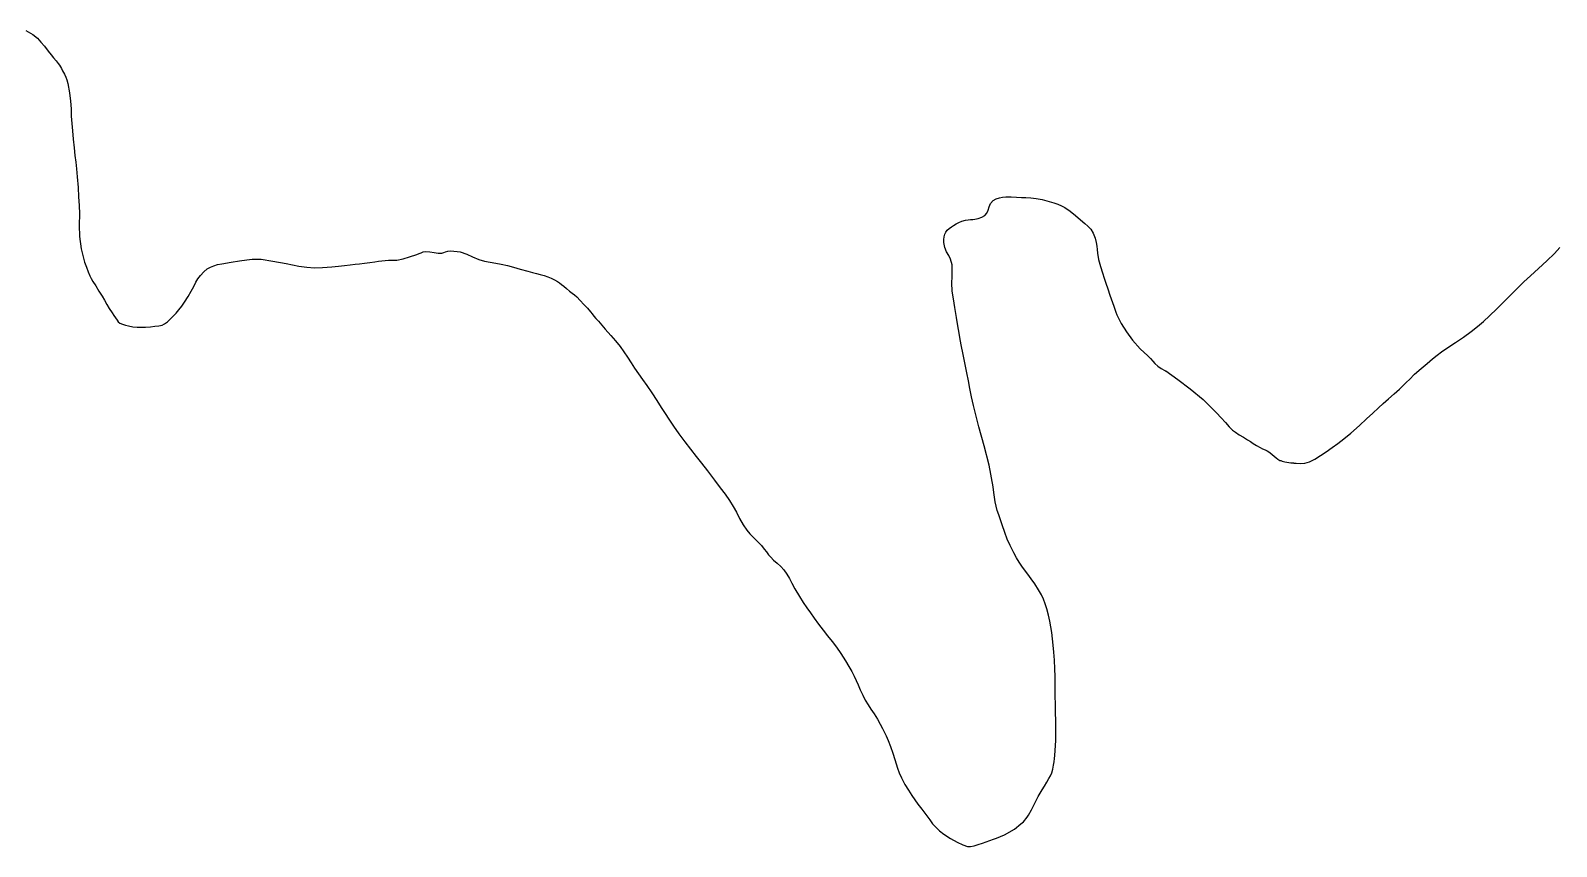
# Model space of a CAD drawing. Header units: inches. Extents: x 11258954 to 11313122, y 3645444 to 3695200.
# Drawn here: x 11278861 to 11280407, y 3694148 to 3694974 of the extents above; entities that cross this region are included whole.
import ezdxf

# ---------------------------------------------------------------- set-up
doc = ezdxf.new("R2010")
doc.units = ezdxf.units.IN
doc.header["$MEASUREMENT"] = 0
for name, color, linetype in [('CorporateLimit', 22, 'Continuous'), ('VotingPrecinct', 233, 'Continuous'), ('Ward', 133, 'Continuous')]:
    doc.layers.add(name, color=color, linetype=linetype)

msp = doc.modelspace()

# ---------------------------------------------------------------- linework, layer by layer
at = {"layer": 'CorporateLimit'}
msp.add_polyline3d([(11278856.2815, 3694974.1875, 0), (11278863.469, 3694970.125, 0), (11278868.094, 3694966.375, 0), (11278871.7815, 3694962.5, 0), (11278875.219, 3694958.25, 0), (11278879.0625, 3694953.3125, 0), (11278881.9375, 3694949.75, 0), (11278884.594, 3694946.5625, 0), (11278887.0315, 3694943.625, 0), (11278889.2815, 3694940.75, 0), (11278890.375, 3694939.1875, 0), (11278891.469, 3694937.5625, 0), (11278892.5625, 3694935.6875, 0), (11278893.6875, 3694933.5, 0), (11278895.4375, 3694930.0625, 0), (11278896.875, 3694927.125, 0), (11278898.0625, 3694924.1875, 0), (11278899.094, 3694920.5, 0), (11278900.8125, 3694911.125, 0), (11278901.719, 3694902.75, 0), (11278902.1875, 3694895, 0), (11278902.5, 3694887.5, 0), (11278902.9375, 3694880.125, 0), (11278903.5625, 3694872.5, 0), (11278904.344, 3694864.3125, 0), (11278905.2815, 3694855.5, 0), (11278906.1875, 3694847.8125, 0), (11278907, 3694841.0625, 0), (11278907.7815, 3694834.125, 0), (11278908.5, 3694826.0625, 0), (11278909.2815, 3694815.375, 0), (11278909.875, 3694805.8125, 0), (11278910.3125, 3694797.0625, 0), (11278910.6875, 3694788.6875, 0), (11278910.4065, 3694777.3125, 0), (11278910.75, 3694765.625, 0), (11278912.375, 3694753.25, 0), (11278915.9065, 3694739.8125, 0), (11278917.719, 3694734.75, 0), (11278919.594, 3694729.9375, 0), (11278921.2815, 3694726, 0), (11278922.5, 3694723.25, 0), (11278924.3125, 3694720.0625, 0), (11278927.1565, 3694715.625, 0), (11278930.5, 3694710.5, 0), (11278933.6875, 3694705.4375, 0), (11278936.219, 3694701.125, 0), (11278938.469, 3694697, 0), (11278940.875, 3694692.875, 0), (11278943.719, 3694688.4375, 0), (11278945.5625, 3694685.8125, 0), (11278947.375, 3694683.3125, 0), (11278948.9375, 3694681.125, 0), (11278950.094, 3694679.4375, 0), (11278951.6565, 3694678.0625, 0), (11278954.1875, 3694676.9375, 0), (11278957.2815, 3694675.9375, 0), (11278960.5, 3694675.1875, 0), (11278964.9375, 3694674.375, 0), (11278969.0315, 3694673.875, 0), (11278973.125, 3694673.8125, 0), (11278977.719, 3694674, 0), (11278982.5625, 3694674.375, 0), (11278987.1565, 3694674.8125, 0), (11278991.219, 3694675.3125, 0), (11278994.5315, 3694676, 0), (11278997.0315, 3694677.1875, 0), (11278999.8125, 3694679.3125, 0), (11279002.625, 3694681.875, 0), (11279005.344, 3694684.625, 0), (11279008.594, 3694688.0625, 0), (11279011.469, 3694691.375, 0), (11279014.25, 3694695, 0), (11279017.125, 3694699.25, 0), (11279020.75, 3694704.9375, 0), (11279023.969, 3694710.3125, 0), (11279026.6875, 3694715.1875, 0), (11279028.75, 3694719.4375, 0), (11279030.5625, 3694722.6875, 0), (11279033.2815, 3694726.3125, 0), (11279036.594, 3694729.8125, 0), (11279040.1565, 3694732.8125, 0), (11279043.375, 3694734.75, 0), (11279046.7815, 3694736.125, 0), (11279050.5625, 3694737.1875, 0), (11279054.9375, 3694738.0625, 0), (11279064.219, 3694739.6875, 0), (11279072.8125, 3694741.0625, 0), (11279080.1875, 3694742.125, 0), (11279085.7815, 3694742.875, 0), (11279094.75, 3694742.625, 0), (11279106.719, 3694740.75, 0), (11279119.9375, 3694738.1875, 0), (11279132.7815, 3694735.8125, 0), (11279140.875, 3694734.6875, 0), (11279148.625, 3694734.125, 0), (11279156.844, 3694734.1875, 0), (11279166.1875, 3694734.8125, 0), (11279173.094, 3694735.5, 0), (11279179.3125, 3694736.3125, 0), (11279184.875, 3694737, 0), (11279189.8125, 3694737.625, 0), (11279194.25, 3694738.125, 0), (11279199.344, 3694738.6875, 0), (11279204.719, 3694739.3125, 0), (11279210.0315, 3694740.0625, 0), (11279213.469, 3694740.625, 0), (11279216.8125, 3694741.0625, 0), (11279220.219, 3694741.4375, 0), (11279223.8125, 3694741.625, 0), (11279224.1875, 3694741.625, 0), (11279224.5315, 3694741.625, 0), (11279224.875, 3694741.625, 0), (11279225.219, 3694741.625, 0), (11279232.1565, 3694741.6875, 0), (11279238.469, 3694743.125, 0), (11279245.1565, 3694745, 0), (11279252.4375, 3694747.4375, 0), (11279254.8125, 3694748.375, 0), (11279256.9375, 3694749.25, 0), (11279259, 3694750, 0), (11279261.25, 3694750.4375, 0), (11279265.6565, 3694750.3125, 0), (11279270.0625, 3694749.5625, 0), (11279274.1875, 3694748.8125, 0), (11279277.844, 3694748.875, 0), (11279279.625, 3694749.4375, 0), (11279281.5, 3694750.1875, 0), (11279283.8125, 3694750.8125, 0), (11279286.844, 3694751.0625, 0), (11279296.2815, 3694750.0625, 0), (11279303.1565, 3694747.875, 0), (11279308.969, 3694745.125, 0), (11279315.25, 3694742.4375, 0), (11279320.875, 3694740.8125, 0), (11279326.594, 3694739.625, 0), (11279332.344, 3694738.625, 0), (11279337.875, 3694737.625, 0), (11279344.1875, 3694736.1875, 0), (11279350.4375, 3694734.5, 0), (11279357.125, 3694732.5625, 0), (11279364.6875, 3694730.4375, 0), (11279369.4065, 3694729.25, 0), (11279373.5625, 3694728.25, 0), (11279377.5, 3694727.25, 0), (11279381.5, 3694726.0625, 0), (11279385.0315, 3694724.8125, 0), (11279388.5625, 3694723.4375, 0), (11279391.9065, 3694721.9375, 0), (11279394.9065, 3694720.25, 0), (11279396.969, 3694718.875, 0), (11279399, 3694717.25, 0), (11279401.219, 3694715.375, 0), (11279403.9065, 3694713.0625, 0), (11279407.0625, 3694710.5, 0), (11279409.6875, 3694708.4375, 0), (11279412.0315, 3694706.5625, 0), (11279414.3125, 3694704.625, 0), (11279418, 3694701, 0), (11279421.6565, 3694697, 0), (11279425.1565, 3694693, 0), (11279428.3125, 3694689.25, 0), (11279430.0315, 3694687.25, 0), (11279431.7815, 3694685.1875, 0), (11279433.8125, 3694682.8125, 0), (11279436.3125, 3694679.8125, 0), (11279443.219, 3694671.75, 0), (11279448.8125, 3694665.5625, 0), (11279453.6565, 3694660.0625, 0), (11279458.3125, 3694654.1875, 0), (11279462.0315, 3694648.9375, 0), (11279465.719, 3694643.375, 0), (11279469.375, 3694637.75, 0), (11279472.9375, 3694632.375, 0), (11279476.9065, 3694626.6875, 0), (11279480.9375, 3694621.0625, 0), (11279485.3125, 3694614.875, 0), (11279490.344, 3694607.5625, 0), (11279495.5625, 3694599.625, 0), (11279500, 3694592.6875, 0), (11279503.9065, 3694586.5, 0), (11279507.5315, 3694580.75, 0), (11279512.3125, 3694573.6875, 0), (11279517.875, 3694565.875, 0), (11279523.75, 3694557.9375, 0), (11279529.5625, 3694550.375, 0), (11279535.2815, 3694543.125, 0), (11279540.875, 3694536.0625, 0), (11279546.875, 3694528.3125, 0), (11279553.7815, 3694519.125, 0), (11279559.625, 3694511.375, 0), (11279564.6875, 3694504.6875, 0), (11279569.125, 3694498.5625, 0), (11279572.969, 3694492.3125, 0), (11279576.0625, 3694486.5, 0), (11279579.3125, 3694480.1875, 0), (11279582.8125, 3694473.9375, 0), (11279586.594, 3694468.3125, 0), (11279589.7815, 3694464.625, 0), (11279593.25, 3694461.125, 0), (11279597.094, 3694457.3125, 0), (11279601.375, 3694452.75, 0), (11279604.219, 3694449.3125, 0), (11279606.594, 3694446.3125, 0), (11279608.719, 3694443.5625, 0), (11279610.7815, 3694441.125, 0), (11279613.8125, 3694438.125, 0), (11279617.344, 3694434.875, 0), (11279620.9375, 3694431.5625, 0), (11279624.1875, 3694428.125, 0), (11279627.219, 3694424, 0), (11279629.719, 3694419.625, 0), (11279632.25, 3694414.6875, 0), (11279635.4065, 3694408.875, 0), (11279639.844, 3694401.375, 0), (11279643.844, 3694395.0625, 0), (11279647.5315, 3694389.625, 0), (11279651, 3694384.6875, 0), (11279654.8125, 3694379.375, 0), (11279659.1875, 3694373.375, 0), (11279663.8125, 3694367.25, 0), (11279668.4065, 3694361.3125, 0), (11279673, 3694355.5625, 0), (11279677.4375, 3694349.875, 0), (11279681.9065, 3694343.6875, 0), (11279686.625, 3694336.25, 0), (11279690.0315, 3694330.4375, 0), (11279692.969, 3694325.1875, 0), (11279695.469, 3694320.5, 0), (11279697.4375, 3694316.25, 0), (11279699.3125, 3694311.875, 0), (11279701.5315, 3694306.75, 0), (11279704, 3694301.375, 0), (11279706.625, 3694296.25, 0), (11279709.4375, 3694291.5625, 0), (11279712.375, 3694287.1875, 0), (11279715.469, 3694282.5625, 0), (11279718.844, 3694277.0625, 0), (11279721.594, 3694272.125, 0), (11279723.9375, 3694267.625, 0), (11279725.969, 3694263.625, 0), (11279727.625, 3694260.25, 0), (11279729.8125, 3694255.375, 0), (11279732.219, 3694249.3125, 0), (11279734.5625, 3694242.75, 0), (11279736.6565, 3694236.25, 0), (11279738, 3694231.6875, 0), (11279739.344, 3694227.3125, 0), (11279741, 3694222.8125, 0), (11279743.25, 3694217.8125, 0), (11279746.7815, 3694211.0625, 0), (11279750.2815, 3694205.125, 0), (11279753.594, 3694199.875, 0), (11279756.6565, 3694195.4375, 0), (11279759.875, 3694191, 0), (11279763.719, 3694185.875, 0), (11279767.844, 3694180.4375, 0), (11279771.844, 3694175.1875, 0), (11279774.844, 3694171.25, 0), (11279777.969, 3694167.625, 0), (11279781.625, 3694164.125, 0), (11279786.25, 3694160.625, 0), (11279793.0625, 3694156.25, 0), (11279799.5, 3694152.5, 0), (11279805.3125, 3694149.6875, 0), (11279810.2815, 3694148.1875, 0), (11279813.219, 3694148.1875, 0), (11279816.875, 3694148.9375, 0), (11279820.969, 3694150.125, 0), (11279825.2815, 3694151.5625, 0), (11279836.625, 3694155.4375, 0), (11279839.625, 3694156.625, 0), (11279847.594, 3694159.875, 0), (11279857.719, 3694165.625, 0), (11279864.2495, 3694171.132, 0), (11279866.6875, 3694173.1875, 0), (11279868.094, 3694174.6875, 0), (11279869.344, 3694176.1875, 0), (11279870.594, 3694177.8125, 0), (11279871.9065, 3694179.8125, 0), (11279874.969, 3694185.125, 0), (11279877.4065, 3694190, 0), (11279879.5625, 3694194.5625, 0), (11279879.6565, 3694194.75, 0), (11279881.719, 3694198.8125, 0), (11279883.6565, 3694202.125, 0), (11279885.7815, 3694205.5, 0), (11279888.094, 3694209.1875, 0), (11279890.5, 3694213.4375, 0), (11279892.4065, 3694216.875, 0), (11279894.0315, 3694219.75, 0), (11279895.375, 3694222.75, 0), (11279896.5, 3694226.4375, 0), (11279897.375, 3694230.375, 0), (11279898, 3694233.875, 0), (11279898.4065, 3694237.25, 0), (11279898.719, 3694240.4375, 0), (11279899.5, 3694255.5, 0), (11279899.5625, 3694271.375, 0), (11279899.25, 3694287.875, 0), (11279898.9065, 3694304.875, 0), (11279898.844, 3694312.875, 0), (11279898.7815, 3694320.3125, 0), (11279898.594, 3694328.0625, 0), (11279898.125, 3694336.875, 0), (11279897.5625, 3694344.75, 0), (11279896.9375, 3694351.8125, 0), (11279896.2815, 3694358.3125, 0), (11279895.5, 3694364.6875, 0), (11279894.6875, 3694370.4375, 0), (11279893.625, 3694376.3125, 0), (11279892.1875, 3694382.4375, 0), (11279890.3125, 3694388.875, 0), (11279888.6565, 3694393.875, 0), (11279887, 3694398.375, 0), (11279884.9375, 3694402.8125, 0), (11279882.094, 3694407.875, 0), (11279878.219, 3694414, 0), (11279874.625, 3694419.1875, 0), (11279871.219, 3694423.875, 0), (11279867.9065, 3694428.3125, 0), (11279865.1875, 3694432, 0), (11279862.4375, 3694436, 0), (11279859.6875, 3694440.4375, 0), (11279856.9065, 3694445.5, 0), (11279853.3125, 3694452.9375, 0), (11279850.469, 3694459.4375, 0), (11279847.969, 3694466, 0), (11279845.2815, 3694473.75, 0), (11279843.4375, 3694479, 0), (11279841.75, 3694483.75, 0), (11279840.2815, 3694488.1875, 0), (11279839.094, 3694492.5625, 0), (11279838.219, 3694497, 0), (11279837.5, 3694501.6875, 0), (11279836.844, 3694506.6875, 0), (11279836.094, 3694512.125, 0), (11279831.969, 3694534.1875, 0), (11279827.0625, 3694553.625, 0), (11279821.75, 3694572.875, 0), (11279816.2815, 3694594.5625, 0), (11279814.3125, 3694603.5, 0), (11279812.594, 3694611.75, 0), (11279811.0315, 3694619.6875, 0), (11279809.469, 3694627.625, 0), (11279808.125, 3694634.3125, 0), (11279806.75, 3694641.0625, 0), (11279805.375, 3694647.8125, 0), (11279804.0625, 3694654.4375, 0), (11279802.75, 3694661.25, 0), (11279801.5315, 3694667.9375, 0), (11279800.344, 3694675.25, 0), (11279799.0625, 3694683.8125, 0), (11279797.4065, 3694693.875, 0), (11279795.844, 3694702.5, 0), (11279794.6875, 3694710.4375, 0), (11279794.2815, 3694718.625, 0), (11279794.5315, 3694724.6875, 0), (11279794.75, 3694730.9375, 0), (11279794.4375, 3694737.0625, 0), (11279793.0625, 3694742.625, 0), (11279791.125, 3694746.4375, 0), (11279788.875, 3694750.3125, 0), (11279787.0625, 3694754.5625, 0), (11279786.25, 3694759.625, 0), (11279786.25, 3694762.6875, 0), (11279786.469, 3694765.4375, 0), (11279787.0315, 3694767.875, 0), (11279788.0625, 3694770.0625, 0), (11279789.6565, 3694772, 0), (11279791.6875, 3694773.8125, 0), (11279793.875, 3694775.4375, 0), (11279796.0625, 3694776.875, 0), (11279798.625, 3694778.5, 0), (11279801.3125, 3694779.9375, 0), (11279804.375, 3694781.125, 0), (11279808.0625, 3694782.0625, 0), (11279810.844, 3694782.5, 0), (11279813.219, 3694782.75, 0), (11279815.4375, 3694782.9375, 0), (11279817.6875, 3694783.25, 0), (11279821.094, 3694784, 0), (11279824.5, 3694785.25, 0), (11279827.5315, 3694787, 0), (11279829.6875, 3694789.25, 0), (11279830.969, 3694792.3125, 0), (11279831.969, 3694795.8125, 0), (11279833.4375, 3694799.1875, 0), (11279836.094, 3694802.0625, 0), (11279839.3125, 3694803.875, 0), (11279842.469, 3694804.9375, 0), (11279845.625, 3694805.5, 0), (11279848.9065, 3694805.6875, 0), (11279854.25, 3694805.6875, 0), (11279859.6875, 3694805.4375, 0), (11279864.844, 3694805.1875, 0), (11279869.3125, 3694805.0625, 0), (11279874.1875, 3694804.875, 0), (11279879.6565, 3694804.3125, 0), (11279885.7815, 3694803.1875, 0), (11279892.719, 3694801.25, 0), (11279897.5625, 3694799.6875, 0), (11279901.6565, 3694798.3125, 0), (11279905.2815, 3694796.875, 0), (11279908.719, 3694795.0625, 0), (11279914.0315, 3694791.375, 0), (11279919.344, 3694786.9375, 0), (11279924.469, 3694782.5, 0), (11279929.125, 3694778.6875, 0), (11279932.094, 3694776.1875, 0), (11279934.9065, 3694773, 0), (11279937.4065, 3694769, 0), (11279939.344, 3694764.0625, 0), (11279940.4065, 3694759.75, 0), (11279940.969, 3694755.9375, 0), (11279941.3125, 3694752.4375, 0), (11279941.719, 3694748.875, 0), (11279942.969, 3694742.25, 0), (11279944.7815, 3694735.3125, 0), (11279946.75, 3694728.875, 0), (11279948.5315, 3694723.4375, 0), (11279950.219, 3694718.4375, 0), (11279952.1875, 3694712.6875, 0), (11279954.4375, 3694706.1875, 0), (11279956.9375, 3694699, 0), (11279958.219, 3694695.3125, 0), (11279959.344, 3694692.0625, 0), (11279960.375, 3694689.0625, 0), (11279961.344, 3694686.25, 0), (11279965.875, 3694677.75, 0), (11279971, 3694669.25, 0), (11279977.219, 3694660.625, 0), (11279985.1565, 3694651.8125, 0), (11279988.9065, 3694648.3125, 0), (11279992.4375, 3694645.125, 0), (11279995.469, 3694642.25, 0), (11279997.75, 3694639.625, 0), (11279999.875, 3694637.125, 0), (11280002.8125, 3694634.4375, 0), (11280006.3125, 3694631.9375, 0), (11280009.969, 3694630, 0), (11280010.219, 3694629.875, 0), (11280010.469, 3694629.8125, 0), (11280010.719, 3694629.6875, 0), (11280010.969, 3694629.625, 0), (11280023.2815, 3694621, 0), (11280035.8125, 3694611.5625, 0), (11280048.7815, 3694600.5625, 0), (11280062.375, 3694587.1875, 0), (11280067.094, 3694582.0625, 0), (11280071.3125, 3694577.3125, 0), (11280075.125, 3694573.125, 0), (11280078.594, 3694569.75, 0), (11280081.625, 3694567.4375, 0), (11280085.4375, 3694564.9375, 0), (11280089.594, 3694562.375, 0), (11280093.594, 3694559.9375, 0), (11280096.625, 3694558, 0), (11280099.5625, 3694556.125, 0), (11280102.719, 3694554.25, 0), (11280106.4065, 3694552.1875, 0), (11280109.0315, 3694550.875, 0), (11280111.4375, 3694549.6875, 0), (11280113.5625, 3694548.6875, 0), (11280115.219, 3694547.75, 0), (11280116.7815, 3694546.5625, 0), (11280118.625, 3694545, 0), (11280120.625, 3694543.25, 0), (11280122.594, 3694541.5625, 0), (11280124.5315, 3694540.125, 0), (11280126.5315, 3694539.0625, 0), (11280127.4375, 3694538.75, 0), (11280128.844, 3694538.1875, 0), (11280131.625, 3694537.5625, 0), (11280137.6565, 3694536.6875, 0), (11280140.344, 3694536.4065, 0), (11280140.549, 3694536.385, 0), (11280143.0315, 3694536.125, 0), (11280147.719, 3694535.9375, 0), (11280151.625, 3694536.125, 0), (11280156.4065, 3694537.5, 0), (11280161.9375, 3694540.3125, 0), (11280167.6875, 3694544, 0), (11280173.219, 3694547.75, 0), (11280179.5, 3694552.0625, 0), (11280185.344, 3694556.1875, 0), (11280191.4375, 3694560.75, 0), (11280198.4375, 3694566.5625, 0), (11280207, 3694574.1875, 0), (11280214.3125, 3694580.9375, 0), (11280220.6875, 3694587, 0), (11280226.469, 3694592.375, 0), (11280231.1875, 3694596.5, 0), (11280236.625, 3694601.25, 0), (11280242.2815, 3694606.25, 0), (11280247.6565, 3694611.1875, 0), (11280252.75, 3694616.125, 0), (11280254.7135, 3694618.0885, 0), (11280257.625, 3694621, 0), (11280263, 3694626.1875, 0), (11280269.469, 3694632, 0), (11280275.594, 3694637.1875, 0), (11280281.0625, 3694641.75, 0), (11280285.9375, 3694645.5625, 0), (11280290.2815, 3694648.8125, 0), (11280296.6875, 3694653.25, 0), (11280304.3125, 3694658.375, 0), (11280312.4065, 3694663.9375, 0), (11280320.094, 3694669.4375, 0), (11280326.594, 3694674.5, 0), (11280332.6565, 3694679.6875, 0), (11280338.9375, 3694685.5, 0), (11280346.094, 3694692.4375, 0), (11280354.25, 3694700.5, 0), (11280361.4375, 3694707.75, 0), (11280367.844, 3694714.1875, 0), (11280373.5315, 3694719.625, 0), (11280380.375, 3694725.8125, 0), (11280388.4065, 3694733.125, 0), (11280396.75, 3694740.9375, 0), (11280404.5315, 3694748.625, 0), (11280409.969, 3694754.4375, 0)], dxfattribs=at)
at = {"layer": 'VotingPrecinct'}
msp.add_polyline3d([(11278856.2815, 3694974.1875, 0), (11278863.469, 3694970.125, 0), (11278868.094, 3694966.375, 0), (11278871.7815, 3694962.5, 0), (11278875.219, 3694958.25, 0), (11278879.0625, 3694953.3125, 0), (11278881.9375, 3694949.75, 0), (11278884.594, 3694946.5625, 0), (11278887.0315, 3694943.625, 0), (11278889.2815, 3694940.75, 0), (11278890.375, 3694939.1875, 0), (11278891.469, 3694937.5625, 0), (11278892.5625, 3694935.6875, 0), (11278893.6875, 3694933.5, 0), (11278895.4375, 3694930.0625, 0), (11278896.875, 3694927.125, 0), (11278898.0625, 3694924.1875, 0), (11278899.094, 3694920.5, 0), (11278900.8125, 3694911.125, 0), (11278901.719, 3694902.75, 0), (11278902.1875, 3694895, 0), (11278902.5, 3694887.5, 0), (11278902.9375, 3694880.125, 0), (11278903.5625, 3694872.5, 0), (11278904.344, 3694864.3125, 0), (11278905.2815, 3694855.5, 0), (11278906.1875, 3694847.8125, 0), (11278907, 3694841.0625, 0), (11278907.7815, 3694834.125, 0), (11278908.5, 3694826.0625, 0), (11278909.2815, 3694815.375, 0), (11278909.875, 3694805.8125, 0), (11278910.3125, 3694797.0625, 0), (11278910.6875, 3694788.6875, 0), (11278910.4065, 3694777.3125, 0), (11278910.75, 3694765.625, 0), (11278912.375, 3694753.25, 0), (11278915.9065, 3694739.8125, 0), (11278917.719, 3694734.75, 0), (11278919.594, 3694729.9375, 0), (11278921.2815, 3694726, 0), (11278922.5, 3694723.25, 0), (11278924.3125, 3694720.0625, 0), (11278927.1565, 3694715.625, 0), (11278930.5, 3694710.5, 0), (11278933.6875, 3694705.4375, 0), (11278936.219, 3694701.125, 0), (11278938.469, 3694697, 0), (11278940.875, 3694692.875, 0), (11278943.719, 3694688.4375, 0), (11278945.5625, 3694685.8125, 0), (11278947.375, 3694683.3125, 0), (11278948.9375, 3694681.125, 0), (11278950.094, 3694679.4375, 0), (11278951.6565, 3694678.0625, 0), (11278954.1875, 3694676.9375, 0), (11278957.2815, 3694675.9375, 0), (11278960.5, 3694675.1875, 0), (11278964.9375, 3694674.375, 0), (11278969.0315, 3694673.875, 0), (11278973.125, 3694673.8125, 0), (11278977.719, 3694674, 0), (11278982.5625, 3694674.375, 0), (11278987.1565, 3694674.8125, 0), (11278991.219, 3694675.3125, 0), (11278994.5315, 3694676, 0), (11278997.0315, 3694677.1875, 0), (11278999.8125, 3694679.3125, 0), (11279002.625, 3694681.875, 0), (11279005.344, 3694684.625, 0), (11279008.594, 3694688.0625, 0), (11279011.469, 3694691.375, 0), (11279014.25, 3694695, 0), (11279017.125, 3694699.25, 0), (11279020.75, 3694704.9375, 0), (11279023.969, 3694710.3125, 0), (11279026.6875, 3694715.1875, 0), (11279028.75, 3694719.4375, 0), (11279030.5625, 3694722.6875, 0), (11279033.2815, 3694726.3125, 0), (11279036.594, 3694729.8125, 0), (11279040.1565, 3694732.8125, 0), (11279043.375, 3694734.75, 0), (11279046.7815, 3694736.125, 0), (11279050.5625, 3694737.1875, 0), (11279054.9375, 3694738.0625, 0), (11279064.219, 3694739.6875, 0), (11279072.8125, 3694741.0625, 0), (11279080.1875, 3694742.125, 0), (11279085.7815, 3694742.875, 0), (11279094.75, 3694742.625, 0), (11279106.719, 3694740.75, 0), (11279119.9375, 3694738.1875, 0), (11279132.7815, 3694735.8125, 0), (11279140.875, 3694734.6875, 0), (11279148.625, 3694734.125, 0), (11279156.844, 3694734.1875, 0), (11279166.1875, 3694734.8125, 0), (11279173.094, 3694735.5, 0), (11279179.3125, 3694736.3125, 0), (11279184.875, 3694737, 0), (11279189.8125, 3694737.625, 0), (11279194.25, 3694738.125, 0), (11279199.344, 3694738.6875, 0), (11279204.719, 3694739.3125, 0), (11279210.0315, 3694740.0625, 0), (11279213.469, 3694740.625, 0), (11279216.8125, 3694741.0625, 0), (11279220.219, 3694741.4375, 0), (11279223.8125, 3694741.625, 0), (11279224.1875, 3694741.625, 0), (11279224.5315, 3694741.625, 0), (11279224.875, 3694741.625, 0), (11279225.219, 3694741.625, 0), (11279232.1565, 3694741.6875, 0), (11279238.469, 3694743.125, 0), (11279245.1565, 3694745, 0), (11279252.4375, 3694747.4375, 0), (11279254.8125, 3694748.375, 0), (11279256.9375, 3694749.25, 0), (11279259, 3694750, 0), (11279261.25, 3694750.4375, 0), (11279265.6565, 3694750.3125, 0), (11279270.0625, 3694749.5625, 0), (11279274.1875, 3694748.8125, 0), (11279277.844, 3694748.875, 0), (11279279.625, 3694749.4375, 0), (11279281.5, 3694750.1875, 0), (11279283.8125, 3694750.8125, 0), (11279286.844, 3694751.0625, 0), (11279296.2815, 3694750.0625, 0), (11279303.1565, 3694747.875, 0), (11279308.969, 3694745.125, 0), (11279315.25, 3694742.4375, 0), (11279320.875, 3694740.8125, 0), (11279326.594, 3694739.625, 0), (11279332.344, 3694738.625, 0), (11279337.875, 3694737.625, 0), (11279344.1875, 3694736.1875, 0), (11279350.4375, 3694734.5, 0), (11279357.125, 3694732.5625, 0), (11279364.6875, 3694730.4375, 0), (11279369.4065, 3694729.25, 0), (11279373.5625, 3694728.25, 0), (11279377.5, 3694727.25, 0), (11279381.5, 3694726.0625, 0), (11279385.0315, 3694724.8125, 0), (11279388.5625, 3694723.4375, 0), (11279391.9065, 3694721.9375, 0), (11279394.9065, 3694720.25, 0), (11279396.969, 3694718.875, 0), (11279399, 3694717.25, 0), (11279401.219, 3694715.375, 0), (11279403.9065, 3694713.0625, 0), (11279407.0625, 3694710.5, 0), (11279409.6875, 3694708.4375, 0), (11279412.0315, 3694706.5625, 0), (11279414.3125, 3694704.625, 0), (11279418, 3694701, 0), (11279421.6565, 3694697, 0), (11279425.1565, 3694693, 0), (11279428.3125, 3694689.25, 0), (11279430.0315, 3694687.25, 0), (11279431.7815, 3694685.1875, 0), (11279433.8125, 3694682.8125, 0), (11279436.3125, 3694679.8125, 0), (11279443.219, 3694671.75, 0), (11279448.8125, 3694665.5625, 0), (11279453.6565, 3694660.0625, 0), (11279458.3125, 3694654.1875, 0), (11279462.0315, 3694648.9375, 0), (11279465.719, 3694643.375, 0), (11279469.375, 3694637.75, 0), (11279472.9375, 3694632.375, 0), (11279476.9065, 3694626.6875, 0), (11279480.9375, 3694621.0625, 0), (11279485.3125, 3694614.875, 0), (11279490.344, 3694607.5625, 0), (11279495.5625, 3694599.625, 0), (11279500, 3694592.6875, 0), (11279503.9065, 3694586.5, 0), (11279507.5315, 3694580.75, 0), (11279512.3125, 3694573.6875, 0), (11279517.875, 3694565.875, 0), (11279523.75, 3694557.9375, 0), (11279529.5625, 3694550.375, 0), (11279535.2815, 3694543.125, 0), (11279540.875, 3694536.0625, 0), (11279546.875, 3694528.3125, 0), (11279553.7815, 3694519.125, 0), (11279559.625, 3694511.375, 0), (11279564.6875, 3694504.6875, 0), (11279569.125, 3694498.5625, 0), (11279572.969, 3694492.3125, 0), (11279576.0625, 3694486.5, 0), (11279579.3125, 3694480.1875, 0), (11279582.8125, 3694473.9375, 0), (11279586.594, 3694468.3125, 0), (11279589.7815, 3694464.625, 0), (11279593.25, 3694461.125, 0), (11279597.094, 3694457.3125, 0), (11279601.375, 3694452.75, 0), (11279604.219, 3694449.3125, 0), (11279606.594, 3694446.3125, 0), (11279608.719, 3694443.5625, 0), (11279610.7815, 3694441.125, 0), (11279613.8125, 3694438.125, 0), (11279617.344, 3694434.875, 0), (11279620.9375, 3694431.5625, 0), (11279624.1875, 3694428.125, 0), (11279627.219, 3694424, 0), (11279629.719, 3694419.625, 0), (11279632.25, 3694414.6875, 0), (11279635.4065, 3694408.875, 0), (11279639.844, 3694401.375, 0), (11279643.844, 3694395.0625, 0), (11279647.5315, 3694389.625, 0), (11279651, 3694384.6875, 0), (11279654.8125, 3694379.375, 0), (11279659.1875, 3694373.375, 0), (11279663.8125, 3694367.25, 0), (11279668.4065, 3694361.3125, 0), (11279673, 3694355.5625, 0), (11279677.4375, 3694349.875, 0), (11279681.9065, 3694343.6875, 0), (11279686.625, 3694336.25, 0), (11279690.0315, 3694330.4375, 0), (11279692.969, 3694325.1875, 0), (11279695.469, 3694320.5, 0), (11279697.4375, 3694316.25, 0), (11279699.3125, 3694311.875, 0), (11279701.5315, 3694306.75, 0), (11279704, 3694301.375, 0), (11279706.625, 3694296.25, 0), (11279709.4375, 3694291.5625, 0), (11279712.375, 3694287.1875, 0), (11279715.469, 3694282.5625, 0), (11279718.844, 3694277.0625, 0), (11279721.594, 3694272.125, 0), (11279723.9375, 3694267.625, 0), (11279725.969, 3694263.625, 0), (11279727.625, 3694260.25, 0), (11279729.8125, 3694255.375, 0), (11279732.219, 3694249.3125, 0), (11279734.5625, 3694242.75, 0), (11279736.6565, 3694236.25, 0), (11279738, 3694231.6875, 0), (11279739.344, 3694227.3125, 0), (11279741, 3694222.8125, 0), (11279743.25, 3694217.8125, 0), (11279746.7815, 3694211.0625, 0), (11279750.2815, 3694205.125, 0), (11279753.594, 3694199.875, 0), (11279756.6565, 3694195.4375, 0), (11279759.875, 3694191, 0), (11279763.719, 3694185.875, 0), (11279767.844, 3694180.4375, 0), (11279771.844, 3694175.1875, 0), (11279774.844, 3694171.25, 0), (11279777.969, 3694167.625, 0), (11279781.625, 3694164.125, 0), (11279786.25, 3694160.625, 0), (11279793.0625, 3694156.25, 0), (11279799.5, 3694152.5, 0), (11279805.3125, 3694149.6875, 0), (11279810.2815, 3694148.1875, 0), (11279813.219, 3694148.1875, 0), (11279816.875, 3694148.9375, 0), (11279820.969, 3694150.125, 0), (11279825.2815, 3694151.5625, 0), (11279836.625, 3694155.4375, 0), (11279839.625, 3694156.625, 0), (11279847.594, 3694159.875, 0), (11279857.719, 3694165.625, 0), (11279864.2495, 3694171.132, 0), (11279866.6875, 3694173.1875, 0), (11279868.094, 3694174.6875, 0), (11279869.344, 3694176.1875, 0), (11279870.594, 3694177.8125, 0), (11279871.9065, 3694179.8125, 0), (11279874.969, 3694185.125, 0), (11279877.4065, 3694190, 0), (11279879.5625, 3694194.5625, 0), (11279879.6565, 3694194.75, 0), (11279881.719, 3694198.8125, 0), (11279883.6565, 3694202.125, 0), (11279885.7815, 3694205.5, 0), (11279888.094, 3694209.1875, 0), (11279890.5, 3694213.4375, 0), (11279892.4065, 3694216.875, 0), (11279894.0315, 3694219.75, 0), (11279895.375, 3694222.75, 0), (11279896.5, 3694226.4375, 0), (11279897.375, 3694230.375, 0), (11279898, 3694233.875, 0), (11279898.4065, 3694237.25, 0), (11279898.719, 3694240.4375, 0), (11279899.5, 3694255.5, 0), (11279899.5625, 3694271.375, 0), (11279899.25, 3694287.875, 0), (11279898.9065, 3694304.875, 0), (11279898.844, 3694312.875, 0), (11279898.7815, 3694320.3125, 0), (11279898.594, 3694328.0625, 0), (11279898.125, 3694336.875, 0), (11279897.5625, 3694344.75, 0), (11279896.9375, 3694351.8125, 0), (11279896.2815, 3694358.3125, 0), (11279895.5, 3694364.6875, 0), (11279894.6875, 3694370.4375, 0), (11279893.625, 3694376.3125, 0), (11279892.1875, 3694382.4375, 0), (11279890.3125, 3694388.875, 0), (11279888.6565, 3694393.875, 0), (11279887, 3694398.375, 0), (11279884.9375, 3694402.8125, 0), (11279882.094, 3694407.875, 0), (11279878.219, 3694414, 0), (11279874.625, 3694419.1875, 0), (11279871.219, 3694423.875, 0), (11279867.9065, 3694428.3125, 0), (11279865.1875, 3694432, 0), (11279862.4375, 3694436, 0), (11279859.6875, 3694440.4375, 0), (11279856.9065, 3694445.5, 0), (11279853.3125, 3694452.9375, 0), (11279850.469, 3694459.4375, 0), (11279847.969, 3694466, 0), (11279845.2815, 3694473.75, 0), (11279843.4375, 3694479, 0), (11279841.75, 3694483.75, 0), (11279840.2815, 3694488.1875, 0), (11279839.094, 3694492.5625, 0), (11279838.219, 3694497, 0), (11279837.5, 3694501.6875, 0), (11279836.844, 3694506.6875, 0), (11279836.094, 3694512.125, 0), (11279831.969, 3694534.1875, 0), (11279827.0625, 3694553.625, 0), (11279821.75, 3694572.875, 0), (11279816.2815, 3694594.5625, 0), (11279814.3125, 3694603.5, 0), (11279812.594, 3694611.75, 0), (11279811.0315, 3694619.6875, 0), (11279809.469, 3694627.625, 0), (11279808.125, 3694634.3125, 0), (11279806.75, 3694641.0625, 0), (11279805.375, 3694647.8125, 0), (11279804.0625, 3694654.4375, 0), (11279802.75, 3694661.25, 0), (11279801.5315, 3694667.9375, 0), (11279800.344, 3694675.25, 0), (11279799.0625, 3694683.8125, 0), (11279797.4065, 3694693.875, 0), (11279795.844, 3694702.5, 0), (11279794.6875, 3694710.4375, 0), (11279794.2815, 3694718.625, 0), (11279794.5315, 3694724.6875, 0), (11279794.75, 3694730.9375, 0), (11279794.4375, 3694737.0625, 0), (11279793.0625, 3694742.625, 0), (11279791.125, 3694746.4375, 0), (11279788.875, 3694750.3125, 0), (11279787.0625, 3694754.5625, 0), (11279786.25, 3694759.625, 0), (11279786.25, 3694762.6875, 0), (11279786.469, 3694765.4375, 0), (11279787.0315, 3694767.875, 0), (11279788.0625, 3694770.0625, 0), (11279789.6565, 3694772, 0), (11279791.6875, 3694773.8125, 0), (11279793.875, 3694775.4375, 0), (11279796.0625, 3694776.875, 0), (11279798.625, 3694778.5, 0), (11279801.3125, 3694779.9375, 0), (11279804.375, 3694781.125, 0), (11279808.0625, 3694782.0625, 0), (11279810.844, 3694782.5, 0), (11279813.219, 3694782.75, 0), (11279815.4375, 3694782.9375, 0), (11279817.6875, 3694783.25, 0), (11279821.094, 3694784, 0), (11279824.5, 3694785.25, 0), (11279827.5315, 3694787, 0), (11279829.6875, 3694789.25, 0), (11279830.969, 3694792.3125, 0), (11279831.969, 3694795.8125, 0), (11279833.4375, 3694799.1875, 0), (11279836.094, 3694802.0625, 0), (11279839.3125, 3694803.875, 0), (11279842.469, 3694804.9375, 0), (11279845.625, 3694805.5, 0), (11279848.9065, 3694805.6875, 0), (11279854.25, 3694805.6875, 0), (11279859.6875, 3694805.4375, 0), (11279864.844, 3694805.1875, 0), (11279869.3125, 3694805.0625, 0), (11279874.1875, 3694804.875, 0), (11279879.6565, 3694804.3125, 0), (11279885.7815, 3694803.1875, 0), (11279892.719, 3694801.25, 0), (11279897.5625, 3694799.6875, 0), (11279901.6565, 3694798.3125, 0), (11279905.2815, 3694796.875, 0), (11279908.719, 3694795.0625, 0), (11279914.0315, 3694791.375, 0), (11279919.344, 3694786.9375, 0), (11279924.469, 3694782.5, 0), (11279929.125, 3694778.6875, 0), (11279932.094, 3694776.1875, 0), (11279934.9065, 3694773, 0), (11279937.4065, 3694769, 0), (11279939.344, 3694764.0625, 0), (11279940.4065, 3694759.75, 0), (11279940.969, 3694755.9375, 0), (11279941.3125, 3694752.4375, 0), (11279941.719, 3694748.875, 0), (11279942.969, 3694742.25, 0), (11279944.7815, 3694735.3125, 0), (11279946.75, 3694728.875, 0), (11279948.5315, 3694723.4375, 0), (11279950.219, 3694718.4375, 0), (11279952.1875, 3694712.6875, 0), (11279954.4375, 3694706.1875, 0), (11279956.9375, 3694699, 0), (11279958.219, 3694695.3125, 0), (11279959.344, 3694692.0625, 0), (11279960.375, 3694689.0625, 0), (11279961.344, 3694686.25, 0), (11279965.875, 3694677.75, 0), (11279971, 3694669.25, 0), (11279977.219, 3694660.625, 0), (11279985.1565, 3694651.8125, 0), (11279988.9065, 3694648.3125, 0), (11279992.4375, 3694645.125, 0), (11279995.469, 3694642.25, 0), (11279997.75, 3694639.625, 0), (11279999.875, 3694637.125, 0), (11280002.8125, 3694634.4375, 0), (11280006.3125, 3694631.9375, 0), (11280009.969, 3694630, 0), (11280010.219, 3694629.875, 0), (11280010.469, 3694629.8125, 0), (11280010.719, 3694629.6875, 0), (11280010.969, 3694629.625, 0), (11280023.2815, 3694621, 0), (11280035.8125, 3694611.5625, 0), (11280048.7815, 3694600.5625, 0), (11280062.375, 3694587.1875, 0), (11280067.094, 3694582.0625, 0), (11280071.3125, 3694577.3125, 0), (11280075.125, 3694573.125, 0), (11280078.594, 3694569.75, 0), (11280081.625, 3694567.4375, 0), (11280085.4375, 3694564.9375, 0), (11280089.594, 3694562.375, 0), (11280093.594, 3694559.9375, 0), (11280096.625, 3694558, 0), (11280099.5625, 3694556.125, 0), (11280102.719, 3694554.25, 0), (11280106.4065, 3694552.1875, 0), (11280109.0315, 3694550.875, 0), (11280111.4375, 3694549.6875, 0), (11280113.5625, 3694548.6875, 0), (11280115.219, 3694547.75, 0), (11280116.7815, 3694546.5625, 0), (11280118.625, 3694545, 0), (11280120.625, 3694543.25, 0), (11280122.594, 3694541.5625, 0), (11280124.5315, 3694540.125, 0), (11280126.5315, 3694539.0625, 0), (11280127.4375, 3694538.75, 0), (11280128.844, 3694538.1875, 0), (11280131.625, 3694537.5625, 0), (11280137.6565, 3694536.6875, 0), (11280140.344, 3694536.4065, 0), (11280140.549, 3694536.385, 0), (11280143.0315, 3694536.125, 0), (11280147.719, 3694535.9375, 0), (11280151.625, 3694536.125, 0), (11280156.4065, 3694537.5, 0), (11280161.9375, 3694540.3125, 0), (11280167.6875, 3694544, 0), (11280173.219, 3694547.75, 0), (11280179.5, 3694552.0625, 0), (11280185.344, 3694556.1875, 0), (11280191.4375, 3694560.75, 0), (11280198.4375, 3694566.5625, 0), (11280207, 3694574.1875, 0), (11280214.3125, 3694580.9375, 0), (11280220.6875, 3694587, 0), (11280226.469, 3694592.375, 0), (11280231.1875, 3694596.5, 0), (11280236.625, 3694601.25, 0), (11280242.2815, 3694606.25, 0), (11280247.6565, 3694611.1875, 0), (11280252.75, 3694616.125, 0), (11280254.7135, 3694618.0885, 0), (11280257.625, 3694621, 0), (11280263, 3694626.1875, 0), (11280269.469, 3694632, 0), (11280275.594, 3694637.1875, 0), (11280281.0625, 3694641.75, 0), (11280285.9375, 3694645.5625, 0), (11280290.2815, 3694648.8125, 0), (11280296.6875, 3694653.25, 0), (11280304.3125, 3694658.375, 0), (11280312.4065, 3694663.9375, 0), (11280320.094, 3694669.4375, 0), (11280326.594, 3694674.5, 0), (11280332.6565, 3694679.6875, 0), (11280338.9375, 3694685.5, 0), (11280346.094, 3694692.4375, 0), (11280354.25, 3694700.5, 0), (11280361.4375, 3694707.75, 0), (11280367.844, 3694714.1875, 0), (11280373.5315, 3694719.625, 0), (11280380.375, 3694725.8125, 0), (11280388.4065, 3694733.125, 0), (11280396.75, 3694740.9375, 0), (11280404.5315, 3694748.625, 0), (11280409.969, 3694754.4375, 0)], dxfattribs=at)
at = {"layer": 'Ward'}
msp.add_polyline3d([(11278856.2815, 3694974.1875, 0), (11278863.469, 3694970.125, 0), (11278868.094, 3694966.375, 0), (11278871.7815, 3694962.5, 0), (11278875.219, 3694958.25, 0), (11278879.0625, 3694953.3125, 0), (11278881.9375, 3694949.75, 0), (11278884.594, 3694946.5625, 0), (11278887.0315, 3694943.625, 0), (11278889.2815, 3694940.75, 0), (11278890.375, 3694939.1875, 0), (11278891.469, 3694937.5625, 0), (11278892.5625, 3694935.6875, 0), (11278893.6875, 3694933.5, 0), (11278895.4375, 3694930.0625, 0), (11278896.875, 3694927.125, 0), (11278898.0625, 3694924.1875, 0), (11278899.094, 3694920.5, 0), (11278900.8125, 3694911.125, 0), (11278901.719, 3694902.75, 0), (11278902.1875, 3694895, 0), (11278902.5, 3694887.5, 0), (11278902.9375, 3694880.125, 0), (11278903.5625, 3694872.5, 0), (11278904.344, 3694864.3125, 0), (11278905.2815, 3694855.5, 0), (11278906.1875, 3694847.8125, 0), (11278907, 3694841.0625, 0), (11278907.7815, 3694834.125, 0), (11278908.5, 3694826.0625, 0), (11278909.2815, 3694815.375, 0), (11278909.875, 3694805.8125, 0), (11278910.3125, 3694797.0625, 0), (11278910.6875, 3694788.6875, 0), (11278910.4065, 3694777.3125, 0), (11278910.75, 3694765.625, 0), (11278912.375, 3694753.25, 0), (11278915.9065, 3694739.8125, 0), (11278917.719, 3694734.75, 0), (11278919.594, 3694729.9375, 0), (11278921.2815, 3694726, 0), (11278922.5, 3694723.25, 0), (11278924.3125, 3694720.0625, 0), (11278927.1565, 3694715.625, 0), (11278930.5, 3694710.5, 0), (11278933.6875, 3694705.4375, 0), (11278936.219, 3694701.125, 0), (11278938.469, 3694697, 0), (11278940.875, 3694692.875, 0), (11278943.719, 3694688.4375, 0), (11278945.5625, 3694685.8125, 0), (11278947.375, 3694683.3125, 0), (11278948.9375, 3694681.125, 0), (11278950.094, 3694679.4375, 0), (11278951.6565, 3694678.0625, 0), (11278954.1875, 3694676.9375, 0), (11278957.2815, 3694675.9375, 0), (11278960.5, 3694675.1875, 0), (11278964.9375, 3694674.375, 0), (11278969.0315, 3694673.875, 0), (11278973.125, 3694673.8125, 0), (11278977.719, 3694674, 0), (11278982.5625, 3694674.375, 0), (11278987.1565, 3694674.8125, 0), (11278991.219, 3694675.3125, 0), (11278994.5315, 3694676, 0), (11278997.0315, 3694677.1875, 0), (11278999.8125, 3694679.3125, 0), (11279002.625, 3694681.875, 0), (11279005.344, 3694684.625, 0), (11279008.594, 3694688.0625, 0), (11279011.469, 3694691.375, 0), (11279014.25, 3694695, 0), (11279017.125, 3694699.25, 0), (11279020.75, 3694704.9375, 0), (11279023.969, 3694710.3125, 0), (11279026.6875, 3694715.1875, 0), (11279028.75, 3694719.4375, 0), (11279030.5625, 3694722.6875, 0), (11279033.2815, 3694726.3125, 0), (11279036.594, 3694729.8125, 0), (11279040.1565, 3694732.8125, 0), (11279043.375, 3694734.75, 0), (11279046.7815, 3694736.125, 0), (11279050.5625, 3694737.1875, 0), (11279054.9375, 3694738.0625, 0), (11279064.219, 3694739.6875, 0), (11279072.8125, 3694741.0625, 0), (11279080.1875, 3694742.125, 0), (11279085.7815, 3694742.875, 0), (11279094.75, 3694742.625, 0), (11279106.719, 3694740.75, 0), (11279119.9375, 3694738.1875, 0), (11279132.7815, 3694735.8125, 0), (11279140.875, 3694734.6875, 0), (11279148.625, 3694734.125, 0), (11279156.844, 3694734.1875, 0), (11279166.1875, 3694734.8125, 0), (11279173.094, 3694735.5, 0), (11279179.3125, 3694736.3125, 0), (11279184.875, 3694737, 0), (11279189.8125, 3694737.625, 0), (11279194.25, 3694738.125, 0), (11279199.344, 3694738.6875, 0), (11279204.719, 3694739.3125, 0), (11279210.0315, 3694740.0625, 0), (11279213.469, 3694740.625, 0), (11279216.8125, 3694741.0625, 0), (11279220.219, 3694741.4375, 0), (11279223.8125, 3694741.625, 0), (11279224.1875, 3694741.625, 0), (11279224.5315, 3694741.625, 0), (11279224.875, 3694741.625, 0), (11279225.219, 3694741.625, 0), (11279232.1565, 3694741.6875, 0), (11279238.469, 3694743.125, 0), (11279245.1565, 3694745, 0), (11279252.4375, 3694747.4375, 0), (11279254.8125, 3694748.375, 0), (11279256.9375, 3694749.25, 0), (11279259, 3694750, 0), (11279261.25, 3694750.4375, 0), (11279265.6565, 3694750.3125, 0), (11279270.0625, 3694749.5625, 0), (11279274.1875, 3694748.8125, 0), (11279277.844, 3694748.875, 0), (11279279.625, 3694749.4375, 0), (11279281.5, 3694750.1875, 0), (11279283.8125, 3694750.8125, 0), (11279286.844, 3694751.0625, 0), (11279296.2815, 3694750.0625, 0), (11279303.1565, 3694747.875, 0), (11279308.969, 3694745.125, 0), (11279315.25, 3694742.4375, 0), (11279320.875, 3694740.8125, 0), (11279326.594, 3694739.625, 0), (11279332.344, 3694738.625, 0), (11279337.875, 3694737.625, 0), (11279344.1875, 3694736.1875, 0), (11279350.4375, 3694734.5, 0), (11279357.125, 3694732.5625, 0), (11279364.6875, 3694730.4375, 0), (11279369.4065, 3694729.25, 0), (11279373.5625, 3694728.25, 0), (11279377.5, 3694727.25, 0), (11279381.5, 3694726.0625, 0), (11279385.0315, 3694724.8125, 0), (11279388.5625, 3694723.4375, 0), (11279391.9065, 3694721.9375, 0), (11279394.9065, 3694720.25, 0), (11279396.969, 3694718.875, 0), (11279399, 3694717.25, 0), (11279401.219, 3694715.375, 0), (11279403.9065, 3694713.0625, 0), (11279407.0625, 3694710.5, 0), (11279409.6875, 3694708.4375, 0), (11279412.0315, 3694706.5625, 0), (11279414.3125, 3694704.625, 0), (11279418, 3694701, 0), (11279421.6565, 3694697, 0), (11279425.1565, 3694693, 0), (11279428.3125, 3694689.25, 0), (11279430.0315, 3694687.25, 0), (11279431.7815, 3694685.1875, 0), (11279433.8125, 3694682.8125, 0), (11279436.3125, 3694679.8125, 0), (11279443.219, 3694671.75, 0), (11279448.8125, 3694665.5625, 0), (11279453.6565, 3694660.0625, 0), (11279458.3125, 3694654.1875, 0), (11279462.0315, 3694648.9375, 0), (11279465.719, 3694643.375, 0), (11279469.375, 3694637.75, 0), (11279472.9375, 3694632.375, 0), (11279476.9065, 3694626.6875, 0), (11279480.9375, 3694621.0625, 0), (11279485.3125, 3694614.875, 0), (11279490.344, 3694607.5625, 0), (11279495.5625, 3694599.625, 0), (11279500, 3694592.6875, 0), (11279503.9065, 3694586.5, 0), (11279507.5315, 3694580.75, 0), (11279512.3125, 3694573.6875, 0), (11279517.875, 3694565.875, 0), (11279523.75, 3694557.9375, 0), (11279529.5625, 3694550.375, 0), (11279535.2815, 3694543.125, 0), (11279540.875, 3694536.0625, 0), (11279546.875, 3694528.3125, 0), (11279553.7815, 3694519.125, 0), (11279559.625, 3694511.375, 0), (11279564.6875, 3694504.6875, 0), (11279569.125, 3694498.5625, 0), (11279572.969, 3694492.3125, 0), (11279576.0625, 3694486.5, 0), (11279579.3125, 3694480.1875, 0), (11279582.8125, 3694473.9375, 0), (11279586.594, 3694468.3125, 0), (11279589.7815, 3694464.625, 0), (11279593.25, 3694461.125, 0), (11279597.094, 3694457.3125, 0), (11279601.375, 3694452.75, 0), (11279604.219, 3694449.3125, 0), (11279606.594, 3694446.3125, 0), (11279608.719, 3694443.5625, 0), (11279610.7815, 3694441.125, 0), (11279613.8125, 3694438.125, 0), (11279617.344, 3694434.875, 0), (11279620.9375, 3694431.5625, 0), (11279624.1875, 3694428.125, 0), (11279627.219, 3694424, 0), (11279629.719, 3694419.625, 0), (11279632.25, 3694414.6875, 0), (11279635.4065, 3694408.875, 0), (11279639.844, 3694401.375, 0), (11279643.844, 3694395.0625, 0), (11279647.5315, 3694389.625, 0), (11279651, 3694384.6875, 0), (11279654.8125, 3694379.375, 0), (11279659.1875, 3694373.375, 0), (11279663.8125, 3694367.25, 0), (11279668.4065, 3694361.3125, 0), (11279673, 3694355.5625, 0), (11279677.4375, 3694349.875, 0), (11279681.9065, 3694343.6875, 0), (11279686.625, 3694336.25, 0), (11279690.0315, 3694330.4375, 0), (11279692.969, 3694325.1875, 0), (11279695.469, 3694320.5, 0), (11279697.4375, 3694316.25, 0), (11279699.3125, 3694311.875, 0), (11279701.5315, 3694306.75, 0), (11279704, 3694301.375, 0), (11279706.625, 3694296.25, 0), (11279709.4375, 3694291.5625, 0), (11279712.375, 3694287.1875, 0), (11279715.469, 3694282.5625, 0), (11279718.844, 3694277.0625, 0), (11279721.594, 3694272.125, 0), (11279723.9375, 3694267.625, 0), (11279725.969, 3694263.625, 0), (11279727.625, 3694260.25, 0), (11279729.8125, 3694255.375, 0), (11279732.219, 3694249.3125, 0), (11279734.5625, 3694242.75, 0), (11279736.6565, 3694236.25, 0), (11279738, 3694231.6875, 0), (11279739.344, 3694227.3125, 0), (11279741, 3694222.8125, 0), (11279743.25, 3694217.8125, 0), (11279746.7815, 3694211.0625, 0), (11279750.2815, 3694205.125, 0), (11279753.594, 3694199.875, 0), (11279756.6565, 3694195.4375, 0), (11279759.875, 3694191, 0), (11279763.719, 3694185.875, 0), (11279767.844, 3694180.4375, 0), (11279771.844, 3694175.1875, 0), (11279774.844, 3694171.25, 0), (11279777.969, 3694167.625, 0), (11279781.625, 3694164.125, 0), (11279786.25, 3694160.625, 0), (11279793.0625, 3694156.25, 0), (11279799.5, 3694152.5, 0), (11279805.3125, 3694149.6875, 0), (11279810.2815, 3694148.1875, 0), (11279813.219, 3694148.1875, 0), (11279816.875, 3694148.9375, 0), (11279820.969, 3694150.125, 0), (11279825.2815, 3694151.5625, 0), (11279836.625, 3694155.4375, 0), (11279839.625, 3694156.625, 0), (11279847.594, 3694159.875, 0), (11279857.719, 3694165.625, 0), (11279864.2495, 3694171.132, 0), (11279866.6875, 3694173.1875, 0), (11279868.094, 3694174.6875, 0), (11279869.344, 3694176.1875, 0), (11279870.594, 3694177.8125, 0), (11279871.9065, 3694179.8125, 0), (11279874.969, 3694185.125, 0), (11279877.4065, 3694190, 0), (11279879.5625, 3694194.5625, 0), (11279879.6565, 3694194.75, 0), (11279881.719, 3694198.8125, 0), (11279883.6565, 3694202.125, 0), (11279885.7815, 3694205.5, 0), (11279888.094, 3694209.1875, 0), (11279890.5, 3694213.4375, 0), (11279892.4065, 3694216.875, 0), (11279894.0315, 3694219.75, 0), (11279895.375, 3694222.75, 0), (11279896.5, 3694226.4375, 0), (11279897.375, 3694230.375, 0), (11279898, 3694233.875, 0), (11279898.4065, 3694237.25, 0), (11279898.719, 3694240.4375, 0), (11279899.5, 3694255.5, 0), (11279899.5625, 3694271.375, 0), (11279899.25, 3694287.875, 0), (11279898.9065, 3694304.875, 0), (11279898.844, 3694312.875, 0), (11279898.7815, 3694320.3125, 0), (11279898.594, 3694328.0625, 0), (11279898.125, 3694336.875, 0), (11279897.5625, 3694344.75, 0), (11279896.9375, 3694351.8125, 0), (11279896.2815, 3694358.3125, 0), (11279895.5, 3694364.6875, 0), (11279894.6875, 3694370.4375, 0), (11279893.625, 3694376.3125, 0), (11279892.1875, 3694382.4375, 0), (11279890.3125, 3694388.875, 0), (11279888.6565, 3694393.875, 0), (11279887, 3694398.375, 0), (11279884.9375, 3694402.8125, 0), (11279882.094, 3694407.875, 0), (11279878.219, 3694414, 0), (11279874.625, 3694419.1875, 0), (11279871.219, 3694423.875, 0), (11279867.9065, 3694428.3125, 0), (11279865.1875, 3694432, 0), (11279862.4375, 3694436, 0), (11279859.6875, 3694440.4375, 0), (11279856.9065, 3694445.5, 0), (11279853.3125, 3694452.9375, 0), (11279850.469, 3694459.4375, 0), (11279847.969, 3694466, 0), (11279845.2815, 3694473.75, 0), (11279843.4375, 3694479, 0), (11279841.75, 3694483.75, 0), (11279840.2815, 3694488.1875, 0), (11279839.094, 3694492.5625, 0), (11279838.219, 3694497, 0), (11279837.5, 3694501.6875, 0), (11279836.844, 3694506.6875, 0), (11279836.094, 3694512.125, 0), (11279831.969, 3694534.1875, 0), (11279827.0625, 3694553.625, 0), (11279821.75, 3694572.875, 0), (11279816.2815, 3694594.5625, 0), (11279814.3125, 3694603.5, 0), (11279812.594, 3694611.75, 0), (11279811.0315, 3694619.6875, 0), (11279809.469, 3694627.625, 0), (11279808.125, 3694634.3125, 0), (11279806.75, 3694641.0625, 0), (11279805.375, 3694647.8125, 0), (11279804.0625, 3694654.4375, 0), (11279802.75, 3694661.25, 0), (11279801.5315, 3694667.9375, 0), (11279800.344, 3694675.25, 0), (11279799.0625, 3694683.8125, 0), (11279797.4065, 3694693.875, 0), (11279795.844, 3694702.5, 0), (11279794.6875, 3694710.4375, 0), (11279794.2815, 3694718.625, 0), (11279794.5315, 3694724.6875, 0), (11279794.75, 3694730.9375, 0), (11279794.4375, 3694737.0625, 0), (11279793.0625, 3694742.625, 0), (11279791.125, 3694746.4375, 0), (11279788.875, 3694750.3125, 0), (11279787.0625, 3694754.5625, 0), (11279786.25, 3694759.625, 0), (11279786.25, 3694762.6875, 0), (11279786.469, 3694765.4375, 0), (11279787.0315, 3694767.875, 0), (11279788.0625, 3694770.0625, 0), (11279789.6565, 3694772, 0), (11279791.6875, 3694773.8125, 0), (11279793.875, 3694775.4375, 0), (11279796.0625, 3694776.875, 0), (11279798.625, 3694778.5, 0), (11279801.3125, 3694779.9375, 0), (11279804.375, 3694781.125, 0), (11279808.0625, 3694782.0625, 0), (11279810.844, 3694782.5, 0), (11279813.219, 3694782.75, 0), (11279815.4375, 3694782.9375, 0), (11279817.6875, 3694783.25, 0), (11279821.094, 3694784, 0), (11279824.5, 3694785.25, 0), (11279827.5315, 3694787, 0), (11279829.6875, 3694789.25, 0), (11279830.969, 3694792.3125, 0), (11279831.969, 3694795.8125, 0), (11279833.4375, 3694799.1875, 0), (11279836.094, 3694802.0625, 0), (11279839.3125, 3694803.875, 0), (11279842.469, 3694804.9375, 0), (11279845.625, 3694805.5, 0), (11279848.9065, 3694805.6875, 0), (11279854.25, 3694805.6875, 0), (11279859.6875, 3694805.4375, 0), (11279864.844, 3694805.1875, 0), (11279869.3125, 3694805.0625, 0), (11279874.1875, 3694804.875, 0), (11279879.6565, 3694804.3125, 0), (11279885.7815, 3694803.1875, 0), (11279892.719, 3694801.25, 0), (11279897.5625, 3694799.6875, 0), (11279901.6565, 3694798.3125, 0), (11279905.2815, 3694796.875, 0), (11279908.719, 3694795.0625, 0), (11279914.0315, 3694791.375, 0), (11279919.344, 3694786.9375, 0), (11279924.469, 3694782.5, 0), (11279929.125, 3694778.6875, 0), (11279932.094, 3694776.1875, 0), (11279934.9065, 3694773, 0), (11279937.4065, 3694769, 0), (11279939.344, 3694764.0625, 0), (11279940.4065, 3694759.75, 0), (11279940.969, 3694755.9375, 0), (11279941.3125, 3694752.4375, 0), (11279941.719, 3694748.875, 0), (11279942.969, 3694742.25, 0), (11279944.7815, 3694735.3125, 0), (11279946.75, 3694728.875, 0), (11279948.5315, 3694723.4375, 0), (11279950.219, 3694718.4375, 0), (11279952.1875, 3694712.6875, 0), (11279954.4375, 3694706.1875, 0), (11279956.9375, 3694699, 0), (11279958.219, 3694695.3125, 0), (11279959.344, 3694692.0625, 0), (11279960.375, 3694689.0625, 0), (11279961.344, 3694686.25, 0), (11279965.875, 3694677.75, 0), (11279971, 3694669.25, 0), (11279977.219, 3694660.625, 0), (11279985.1565, 3694651.8125, 0), (11279988.9065, 3694648.3125, 0), (11279992.4375, 3694645.125, 0), (11279995.469, 3694642.25, 0), (11279997.75, 3694639.625, 0), (11279999.875, 3694637.125, 0), (11280002.8125, 3694634.4375, 0), (11280006.3125, 3694631.9375, 0), (11280009.969, 3694630, 0), (11280010.219, 3694629.875, 0), (11280010.469, 3694629.8125, 0), (11280010.719, 3694629.6875, 0), (11280010.969, 3694629.625, 0), (11280023.2815, 3694621, 0), (11280035.8125, 3694611.5625, 0), (11280048.7815, 3694600.5625, 0), (11280062.375, 3694587.1875, 0), (11280067.094, 3694582.0625, 0), (11280071.3125, 3694577.3125, 0), (11280075.125, 3694573.125, 0), (11280078.594, 3694569.75, 0), (11280081.625, 3694567.4375, 0), (11280085.4375, 3694564.9375, 0), (11280089.594, 3694562.375, 0), (11280093.594, 3694559.9375, 0), (11280096.625, 3694558, 0), (11280099.5625, 3694556.125, 0), (11280102.719, 3694554.25, 0), (11280106.4065, 3694552.1875, 0), (11280109.0315, 3694550.875, 0), (11280111.4375, 3694549.6875, 0), (11280113.5625, 3694548.6875, 0), (11280115.219, 3694547.75, 0), (11280116.7815, 3694546.5625, 0), (11280118.625, 3694545, 0), (11280120.625, 3694543.25, 0), (11280122.594, 3694541.5625, 0), (11280124.5315, 3694540.125, 0), (11280126.5315, 3694539.0625, 0), (11280127.4375, 3694538.75, 0), (11280128.844, 3694538.1875, 0), (11280131.625, 3694537.5625, 0), (11280137.6565, 3694536.6875, 0), (11280140.344, 3694536.4065, 0), (11280140.549, 3694536.385, 0), (11280143.0315, 3694536.125, 0), (11280147.719, 3694535.9375, 0), (11280151.625, 3694536.125, 0), (11280156.4065, 3694537.5, 0), (11280161.9375, 3694540.3125, 0), (11280167.6875, 3694544, 0), (11280173.219, 3694547.75, 0), (11280179.5, 3694552.0625, 0), (11280185.344, 3694556.1875, 0), (11280191.4375, 3694560.75, 0), (11280198.4375, 3694566.5625, 0), (11280207, 3694574.1875, 0), (11280214.3125, 3694580.9375, 0), (11280220.6875, 3694587, 0), (11280226.469, 3694592.375, 0), (11280231.1875, 3694596.5, 0), (11280236.625, 3694601.25, 0), (11280242.2815, 3694606.25, 0), (11280247.6565, 3694611.1875, 0), (11280252.75, 3694616.125, 0), (11280254.7135, 3694618.0885, 0), (11280257.625, 3694621, 0), (11280263, 3694626.1875, 0), (11280269.469, 3694632, 0), (11280275.594, 3694637.1875, 0), (11280281.0625, 3694641.75, 0), (11280285.9375, 3694645.5625, 0), (11280290.2815, 3694648.8125, 0), (11280296.6875, 3694653.25, 0), (11280304.3125, 3694658.375, 0), (11280312.4065, 3694663.9375, 0), (11280320.094, 3694669.4375, 0), (11280326.594, 3694674.5, 0), (11280332.6565, 3694679.6875, 0), (11280338.9375, 3694685.5, 0), (11280346.094, 3694692.4375, 0), (11280354.25, 3694700.5, 0), (11280361.4375, 3694707.75, 0), (11280367.844, 3694714.1875, 0), (11280373.5315, 3694719.625, 0), (11280380.375, 3694725.8125, 0), (11280388.4065, 3694733.125, 0), (11280396.75, 3694740.9375, 0), (11280404.5315, 3694748.625, 0), (11280409.969, 3694754.4375, 0)], dxfattribs=at)

doc.saveas('drawing.dxf')
